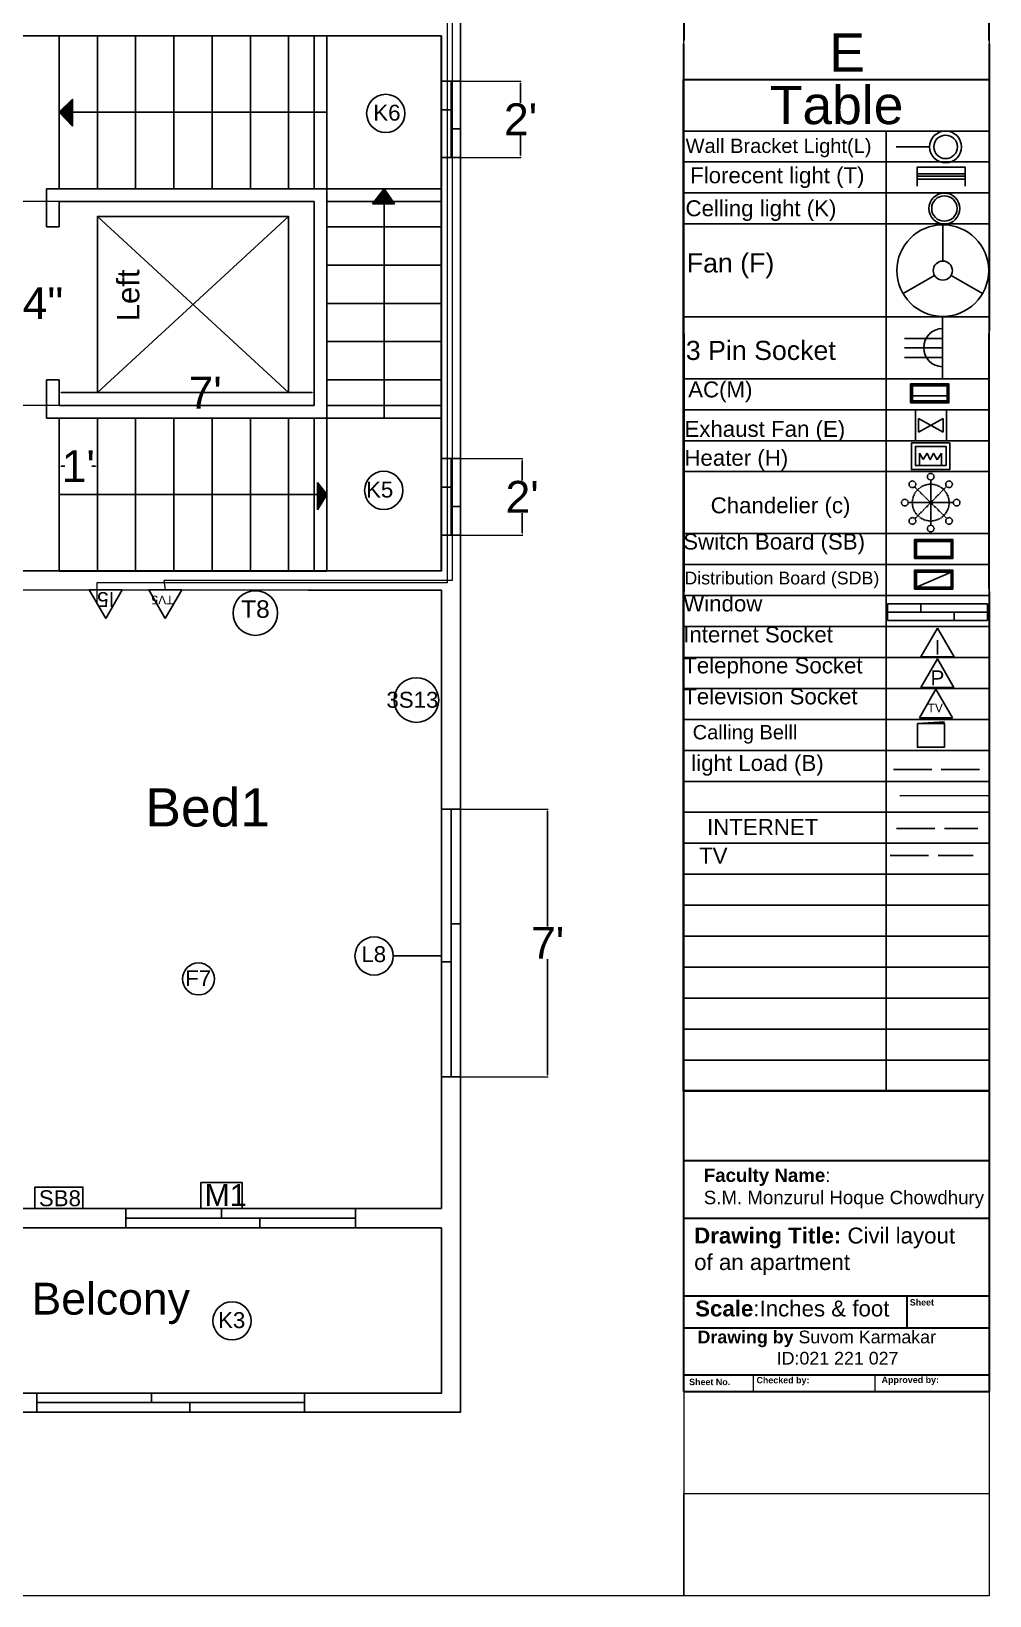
# Model space of a CAD drawing. Header units: inches. Extents: x 1396 to 31789, y 4626 to 27828.
# Drawn here: x 21924.9 to 22225.7, y 25098.4 to 25589.4 of the extents above; entities that cross this region are included whole.
import ezdxf
from ezdxf.enums import TextEntityAlignment as Align

# ---------------------------------------------------------------- set-up
doc = ezdxf.new("R2010")
doc.units = ezdxf.units.IN
doc.header["$MEASUREMENT"] = 0
doc.linetypes.add('ACAD_ISO02W100', pattern=[15, 12, -3])
for name, color, linetype in [('bath', 4, 'Continuous'), ('freecads.com', 7, 'Continuous'), ('iNTERNET', 30, 'ACAD_ISO02W100'), ('light_dwgmodels.com', 250, 'ACAD_ISO02W100'), ('TV WIRE', 62, 'ACAD_ISO02W100')]:
    doc.layers.add(name, color=color, linetype=linetype)
doc.layers.add('block cover', color=7, linetype='Continuous', lineweight=30)
doc.layers.add('text', color=6, linetype='Continuous', lineweight=9)
doc.styles.add('Arial', font='arial.ttf')
doc.styles.add('Arial_B_1', font='arialbd.ttf', dxfattribs={"height": 2})
doc.styles.get("Standard").update_dxf_attribs({"font": 'arial.ttf'})
doc.dimstyles.new('civil layout', dxfattribs={"dimtxt": 10, "dimasz": 0.625, "dimexe": 0.18, "dimexo": 0.0625, "dimgap": 0.09, "dimtad": 0, "dimtih": 1, "dimtoh": 1, "dimdec": 1, "dimzin": 0, "dimdsep": 46, "dimlunit": 4, "dimtxsty": 'Standard', "dimcen": 0.09, "dimclrd": 256, "dimclre": 256, "dimclrt": 256, "dimadec": 0, "dimazin": 0, "dimtfac": 1.5, "dimtdec": 1, "dimtofl": 0, "dimtmove": 0, "dimatfit": 0, "dimfxl": 1, "dimtolj": 1, "dimtzin": 0, "dimlwe": -1, "dimarcsym": 0})
pattern_1 = [(135, (22068.05592, 25189.00303), (-0.088388348, -0.088388348), [])]

# ---------------------------------------------------------------- blocks, each defined once
blk = doc.blocks.new('chandelier')
at = {"color": 0}
for p, q in [((193, -189), (-193, 189)), ((189, 193), (-189, -193)), ((0, -270), (0, 270)), ((270, 0), (-270, 0))]:
    blk.add_line(p, q, dxfattribs=at)
for centre, radius in [((-219, 219), 40), ((0, 0), 220), ((0, 310), 40), ((219, 219), 40), ((-310, 0), 40), ((310, 0), 40), ((-219, -219), 40), ((219, -219), 40), ((0, -310), 40)]:
    blk.add_circle(centre, radius, dxfattribs=at)
blk = doc.blocks.new('*D209')
at = {"layer": 'Defpoints', "color": 0, "transparency": 16777216}
for p in [(21933.65, 25468), (21945.65, 25468), (21945.65, 25452.93)]:
    blk.add_point(p, dxfattribs=at)
at = {"layer": 'text', "transparency": 16777216}
for p, q in [((21933.65, 25467.94), (21933.65, 25452.75)), ((21945.65, 25467.94), (21945.65, 25452.75))]:
    blk.add_line(p, q, dxfattribs=at)
at = {"layer": 'text', "lineweight": -2, "transparency": 16777216}
for p, q in [((21934.27, 25452.93), (21935.43, 25452.93)), ((21945.02, 25452.93), (21943.87, 25452.93))]:
    blk.add_line(p, q, dxfattribs=at)
at = {"layer": 'text', "transparency": 16777216}
for points in [[(21934.27, 25453.04), (21934.27, 25452.83), (21933.65, 25452.93)], [(21945.02, 25453.04), (21945.02, 25452.83), (21945.65, 25452.93)]]:
    blk.add_solid(points, dxfattribs=at)
at = {"layer": 'text', "transparency": 16777216, "insert": (21939.65, 25452.93), "char_height": 10, "attachment_point": 5}
blk.add_mtext("\\A1;1'", dxfattribs=at)
blk = doc.blocks.new('*D210')
at = {"layer": 'Defpoints', "color": 0, "transparency": 16777216}
for p in [(21921.02, 25536), (21933.65, 25536), (21933.65, 25472)]:
    blk.add_point(p, dxfattribs=at)
at = {"layer": 'text', "transparency": 16777216}
for p, q in [((21933.58, 25536), (21920.84, 25536)), ((21933.58, 25472), (21920.84, 25472))]:
    blk.add_line(p, q, dxfattribs=at)
at = {"layer": 'text', "lineweight": -2, "transparency": 16777216}
for p, q in [((21921.02, 25535.38), (21921.02, 25509.18)), ((21921.02, 25472.63), (21921.02, 25498.82))]:
    blk.add_line(p, q, dxfattribs=at)
at = {"layer": 'text', "transparency": 16777216}
for points in [[(21920.91, 25535.38), (21921.12, 25535.38), (21921.02, 25536)], [(21920.91, 25472.63), (21921.12, 25472.63), (21921.02, 25472)]]:
    blk.add_solid(points, dxfattribs=at)
at = {"layer": 'text', "transparency": 16777216, "insert": (21921.02, 25504), "char_height": 10, "attachment_point": 5}
blk.add_mtext('\\A1;5\'-4"', dxfattribs=at)
blk = doc.blocks.new('*D211')
at = {"layer": 'Defpoints', "color": 0, "transparency": 16777216}
for p in [(21933.65, 25476), (21933.65, 25472), (22013.65, 25472)]:
    blk.add_point(p, dxfattribs=at)
at = {"layer": 'text', "transparency": 16777216}
for p, q in [((21933.65, 25472.06), (21933.65, 25476.18)), ((22013.65, 25472.06), (22013.65, 25476.18))]:
    blk.add_line(p, q, dxfattribs=at)
at = {"layer": 'text', "lineweight": -2, "transparency": 16777216}
for p, q in [((21934.27, 25476), (21962.84, 25476)), ((22013.02, 25476), (21984.45, 25476))]:
    blk.add_line(p, q, dxfattribs=at)
at = {"layer": 'text', "transparency": 16777216}
for points in [[(21934.27, 25476.1), (21934.27, 25475.9), (21933.65, 25476)], [(22013.02, 25476.1), (22013.02, 25475.9), (22013.65, 25476)]]:
    blk.add_solid(points, dxfattribs=at)
at = {"layer": 'text', "transparency": 16777216, "insert": (21973.65, 25476), "char_height": 10, "attachment_point": 5}
blk.add_mtext("\\A1;   7'", dxfattribs=at)
blk = doc.blocks.new('*D212')
at = {"layer": 'Defpoints', "color": 0, "transparency": 16777216}
for p in [(22059.65, 25345.29), (22059.65, 25261.29), (22086.95, 25261.29)]:
    blk.add_point(p, dxfattribs=at)
at = {"layer": 'text', "transparency": 16777216}
for p, q in [((22059.71, 25345.29), (22087.13, 25345.29)), ((22059.71, 25261.29), (22087.13, 25261.29))]:
    blk.add_line(p, q, dxfattribs=at)
at = {"layer": 'text', "lineweight": -2, "transparency": 16777216}
for p, q in [((22086.95, 25344.67), (22086.95, 25308.38)), ((22086.95, 25261.92), (22086.95, 25298.2))]:
    blk.add_line(p, q, dxfattribs=at)
at = {"layer": 'text', "transparency": 16777216}
for points in [[(22086.84, 25344.67), (22087.05, 25344.67), (22086.95, 25345.29)], [(22086.84, 25261.92), (22087.05, 25261.92), (22086.95, 25261.29)]]:
    blk.add_solid(points, dxfattribs=at)
at = {"layer": 'text', "transparency": 16777216, "insert": (22086.95, 25303.29), "char_height": 10, "width": 23.3269, "attachment_point": 5}
blk.add_mtext("\\A1;7'", dxfattribs=at)
blk = doc.blocks.new('*D201')
at = {"layer": 'Defpoints', "color": 0, "transparency": 16777216}
for p in [(22059.65, 25573.79), (22059.65, 25549.79), (22078.45, 25549.79)]:
    blk.add_point(p, dxfattribs=at)
at = {"layer": 'text', "transparency": 16777216}
for p, q in [((22059.71, 25573.79), (22078.63, 25573.79)), ((22059.71, 25549.79), (22078.63, 25549.79))]:
    blk.add_line(p, q, dxfattribs=at)
at = {"layer": 'text', "lineweight": -2, "transparency": 16777216}
for p, q in [((22078.45, 25573.17), (22078.45, 25566.9)), ((22078.45, 25550.42), (22078.45, 25556.68))]:
    blk.add_line(p, q, dxfattribs=at)
at = {"layer": 'text', "transparency": 16777216}
for points in [[(22078.34, 25573.17), (22078.55, 25573.17), (22078.45, 25573.79)], [(22078.34, 25550.42), (22078.55, 25550.42), (22078.45, 25549.79)]]:
    blk.add_solid(points, dxfattribs=at)
at = {"layer": 'text', "transparency": 16777216, "insert": (22078.45, 25561.79), "char_height": 10, "attachment_point": 5}
blk.add_mtext("\\A1;2'", dxfattribs=at)
blk = doc.blocks.new('*D202')
at = {"layer": 'Defpoints', "color": 0, "transparency": 16777216}
for p in [(22059.65, 25455.29), (22059.65, 25431.29), (22078.95, 25431.29)]:
    blk.add_point(p, dxfattribs=at)
at = {"layer": 'text', "transparency": 16777216}
for p, q in [((22059.71, 25455.29), (22079.13, 25455.29)), ((22059.71, 25431.29), (22079.13, 25431.29))]:
    blk.add_line(p, q, dxfattribs=at)
at = {"layer": 'text', "lineweight": -2, "transparency": 16777216}
for p, q in [((22078.95, 25454.67), (22078.95, 25448.4)), ((22078.95, 25431.92), (22078.95, 25438.18))]:
    blk.add_line(p, q, dxfattribs=at)
at = {"layer": 'text', "transparency": 16777216}
for points in [[(22078.84, 25454.67), (22079.05, 25454.67), (22078.95, 25455.29)], [(22078.84, 25431.92), (22079.05, 25431.92), (22078.95, 25431.29)]]:
    blk.add_solid(points, dxfattribs=at)
at = {"layer": 'text', "transparency": 16777216, "insert": (22078.95, 25443.29), "char_height": 10, "attachment_point": 5}
blk.add_mtext("\\A1;2'", dxfattribs=at)

msp = doc.modelspace()

# ---------------------------------------------------------------- hatches: boundary and pattern name
h = msp.add_hatch()
h.set_pattern_fill('ANSI31', color=256, angle=90)
h.set_pattern_definition(pattern_1)
h.paths.add_polyline_path([(21933.65, 25564), (21937.81, 25559.68), (21937.81, 25564)])
h.paths.add_polyline_path([(21933.65, 25564), (21937.81, 25564), (21937.81, 25568.06)])
h = msp.add_hatch()
h.set_pattern_fill('ANSI31', color=256, angle=90)
h.set_pattern_definition(pattern_1)
h.paths.add_polyline_path([(22032.03, 25535.21), (22035.65, 25535.21), (22035.65, 25540)])
h.paths.add_polyline_path([(22035.65, 25540), (22035.65, 25535.21), (22038.92, 25535.21)])
h = msp.add_hatch()
h.set_pattern_fill('ANSI31', color=256, angle=90)
h.set_pattern_definition(pattern_1)
h.paths.add_polyline_path([(22014.74, 25447.74), (22014.74, 25444.01), (22017.65, 25444.01)])
h.paths.add_polyline_path([(22014.74, 25444.01), (22014.74, 25439.17), (22017.65, 25444.01)])

# ---------------------------------------------------------------- linework, layer by layer
for p, q in [((21881.76, 25588), (21933.65, 25588)), ((21933.65, 25540), (21933.65, 25588)), ((22053.65, 25588), (21933.65, 25588)), ((21945.65, 25540), (21945.65, 25588)), ((21957.65, 25540), (21957.65, 25588)), ((21969.65, 25540), (21969.65, 25588)), ((21981.65, 25540), (21981.65, 25588)), ((21993.65, 25540), (21993.65, 25588)), ((22005.65, 25540), (22005.65, 25588)), ((22013.65, 25540), (22013.65, 25588)), ((22017.65, 25420), (22017.65, 25588)), ((22053.65, 25420), (22053.65, 25588)), ((21933.65, 25564), (21937.81, 25568.06)), ((21937.81, 25568.06), (21937.81, 25559.68)), ((22017.65, 25564), (21933.65, 25564)), ((21933.65, 25564), (21937.81, 25559.68)), ((21933.65, 25540), (21929.65, 25540)), ((21929.65, 25540), (21929.65, 25528)), ((22053.65, 25540), (21933.65, 25540)), ((22035.65, 25540), (22032.03, 25535.21)), ((22035.65, 25468), (22035.65, 25540)), ((22035.65, 25540), (22038.92, 25535.21)), ((22053.65, 25468), (22053.65, 25540)), ((22013.65, 25536), (21933.65, 25536)), ((21933.65, 25528), (21933.65, 25536)), ((22013.65, 25472), (22013.65, 25536)), ((22053.65, 25536), (22017.65, 25536)), ((22038.92, 25535.21), (22032.03, 25535.21)), ((21929.65, 25528), (21933.65, 25528)), ((21945.65, 25476), (22005.65, 25531.27)), ((22005.65, 25531.27), (21945.65, 25531.27)), ((21945.65, 25531.27), (22005.65, 25476)), ((22017.65, 25528), (22053.65, 25528)), ((22210.96, 25517.29), (22210.96, 25528.69)), ((22017.65, 25516), (22053.65, 25516)), ((22208.36, 25512.79), (22198.49, 25507.09)), ((22213.56, 25512.79), (22223.43, 25507.09)), ((22017.65, 25504), (22053.65, 25504)), ((22210.9, 25480.37), (22210.9, 25499.76)), ((22017.65, 25492), (22053.65, 25492)), ((22210.9, 25490.07), (22198.9, 25490.07)), ((22210.9, 25487), (22198.9, 25487)), ((21929.65, 25468), (21929.65, 25480)), ((21929.65, 25480), (21933.65, 25480)), ((21933.65, 25480), (21933.65, 25472)), ((22017.65, 25480), (22053.65, 25480)), ((21933.65, 25472), (22013.65, 25472)), ((22017.65, 25472), (22053.65, 25472)), ((21933.65, 25468), (21929.65, 25468)), ((21933.65, 25420), (21933.65, 25468)), ((21933.65, 25468), (22053.65, 25468)), ((21933.65, 25420.02), (21933.65, 25468)), ((21945.65, 25420), (21945.65, 25468)), ((21945.65, 25420.02), (21945.65, 25468)), ((21957.65, 25420), (21957.65, 25468)), ((21957.65, 25420.02), (21957.65, 25468)), ((21969.65, 25420), (21969.65, 25468)), ((21969.65, 25420.02), (21969.65, 25468)), ((21981.65, 25420), (21981.65, 25468)), ((21981.65, 25420.02), (21981.65, 25468)), ((21993.65, 25420), (21993.65, 25468)), ((21993.65, 25420.02), (21993.65, 25468)), ((22005.65, 25420), (22005.65, 25468)), ((22005.65, 25420.02), (22005.65, 25468)), ((22013.65, 25420), (22013.65, 25468)), ((22017.65, 25420.02), (22017.65, 25468)), ((22017.65, 25444.01), (22014.74, 25447.74)), ((22014.74, 25439.17), (22014.74, 25447.74)), ((21933.65, 25444.01), (22017.65, 25444.01)), ((22014.74, 25439.17), (22017.65, 25444.01)), ((22059.65, 25420), (22059.65, 25436.43)), ((21933.65, 25420), (22017.65, 25420)), ((22051.84, 25420.09), (22053.65, 25420.09)), ((22059.65, 25414), (22059.65, 25420)), ((22053.65, 25414), (22011.76, 25414.02)), ((22053.65, 25384.43), (22053.65, 25414)), ((22059.65, 25390.43), (22059.65, 25414)), ((22038.49, 25299.18), (22053.48, 25299.18))]:
    msp.add_line(p, q)
at = {"color": 7, "true_color": 0xffffff}
msp.add_line((22206.84, 25553.12), (22196.28, 25553.12), dxfattribs=at)
at = {"color": 252, "true_color": 0x939598}
for p, q in [((22217.96, 25544.69), (22202.96, 25544.69)), ((22217.96, 25544.69), (22202.96, 25544.69)), ((22217.96, 25542.95), (22202.96, 25542.95))]:
    msp.add_line(p, q, dxfattribs=at)
at = {"color": 4}
for p, q in [((22217.96, 25543.91), (22202.96, 25543.91)), ((22203.31, 25463.57), (22211.03, 25467.92)), ((22203.31, 25467.92), (22211.03, 25463.57))]:
    msp.add_line(p, q, dxfattribs=at)
at = {"color": 1}
for p, q in [((22204.79, 25455), (22203.69, 25456.95)), ((22203.69, 25456.95), (22203.69, 25453.13)), ((22206.01, 25456.97), (22204.79, 25455)), ((22207.04, 25454.94), (22206.01, 25456.97)), ((22208.02, 25457.01), (22207.04, 25454.94)), ((22209.22, 25454.92), (22208.02, 25457.01)), ((22210.53, 25457.01), (22209.22, 25454.92)), ((22210.53, 25453.13), (22210.53, 25457.01))]:
    msp.add_line(p, q, dxfattribs=at)
at = {"color": 0}
for p, q in [((21948.26, 25405.07), (21943.07, 25414.05)), ((21953.44, 25414.05), (21943.07, 25414.05)), ((21953.44, 25414.05), (21948.26, 25405.07)), ((21966.95, 25405.07), (21961.76, 25414.05)), ((21972.13, 25414.05), (21961.76, 25414.05)), ((21972.13, 25414.05), (21966.95, 25405.07)), ((22204.12, 25393.07), (22209.31, 25402.05)), ((22209.31, 25402.05), (22214.49, 25393.07)), ((22204.08, 25383.48), (22209.27, 25392.46)), ((22204.12, 25393.07), (22214.49, 25393.07)), ((22209.27, 25392.46), (22214.45, 25383.48)), ((22203.6, 25373.91), (22208.78, 25382.89)), ((22204.08, 25383.48), (22214.45, 25383.48)), ((22208.78, 25382.89), (22213.97, 25373.91)), ((22203.6, 25373.91), (22213.97, 25373.91))]:
    msp.add_line(p, q, dxfattribs=at)
at = {"color": 7}
msp.add_line((22202.98, 25372.17), (22211.48, 25372.67), dxfattribs=at)
at = {"color": 143, "true_color": 0x7aafdf}
for p, q in [((21984.61, 25219.9), (21984.61, 25216.9)), ((21954.61, 25216.9), (22026.61, 25216.9)), ((21996.61, 25213.87), (21996.61, 25216.9))]:
    msp.add_line(p, q, dxfattribs=at)
for points in [[(22059.65, 25156), (21207.65, 25156), (21207.65, 25768), (22059.65, 25768), (22059.65, 25436.43)], [(22059.65, 25588), (22059.65, 25642)], [(22059.65, 25594), (22059.65, 25588)], [(22059.65, 25594), (22059.65, 25588)], [(21981.65, 25588), (21881.76, 25588)], [(21975.65, 25588), (22053.65, 25588)], [(22053.65, 25588), (22053.65, 25436.43)], [(22053.65, 25436.43), (22053.65, 25588)], [(22053.65, 25588), (22053.65, 25436.43)], [(22198.9, 25487), (22210.9, 25487), (22210.9, 25493), (22198.9, 25493)], [(21881.76, 25420.09), (22051.84, 25420.09)], [(22017.65, 25420.02), (21881.76, 25420.09)], [(22011.76, 25420.02), (22017.65, 25420.02)], [(22011.76, 25414.02), (21884.76, 25414.09)], [(22059.65, 25390.43), (22059.65, 25162)], [(22053.65, 25384.43), (22053.65, 25219.9)], [(22053.65, 25219.9), (22053.65, 25384.43)], [(21921.57, 25219.9), (21927.57, 25219.9)], [(21927.57, 25219.9), (22053.65, 25219.9)], [(21927.57, 25219.9), (21933.57, 25219.9)], [(22047.65, 25219.9), (22053.65, 25219.9)], [(22053.65, 25213.9), (22053.65, 25162), (21883.57, 25162)], [(21883.57, 25162), (22053.65, 25162), (22053.65, 25213.9)], [(22053.43, 25162), (21883.57, 25162), (21883.57, 25213.9), (21887.57, 25213.9)], [(21927.57, 25213.9), (21921.57, 25213.9)], [(21927.57, 25213.9), (22053.43, 25213.9)], [(22053.65, 25213.9), (21927.57, 25213.9)], [(21933.57, 25213.9), (21927.57, 25213.9)], [(22053.65, 25213.9), (22047.65, 25213.9)], [(22053.65, 25156), (22059.65, 25156), (22059.65, 25162)]]:
    msp.add_lwpolyline(points)
at = {"color": 146, "true_color": 0x105689}
for points in [[(22053.65, 25573.79), (22059.65, 25573.79), (22059.65, 25549.79), (22053.65, 25549.79)], [(22053.65, 25455.29), (22059.65, 25455.29), (22059.65, 25431.29), (22053.65, 25431.29)]]:
    msp.add_lwpolyline(points, close=True, dxfattribs=at)
at = {"color": 165, "true_color": 0x5e67af}
for points in [[(22059.65, 25573.79), (22056.65, 25573.79), (22056.65, 25558.79), (22059.65, 25558.79)], [(22056.65, 25564.79), (22053.65, 25564.79), (22053.65, 25549.79), (22056.65, 25549.79)], [(22059.65, 25455.29), (22056.65, 25455.29), (22056.65, 25440.29), (22059.65, 25440.29)], [(22056.65, 25446.29), (22053.65, 25446.29), (22053.65, 25431.29), (22056.65, 25431.29)]]:
    msp.add_lwpolyline(points, close=True, dxfattribs=at)
at = {"color": 252, "true_color": 0x939598}
msp.add_lwpolyline([(22217.96, 25540.8), (22217.96, 25546.8), (22202.96, 25546.8)], dxfattribs=at)
at = {"color": 251, "true_color": 0x636466}
msp.add_lwpolyline([(22202.96, 25540.8), (22202.96, 25546.8), (22217.96, 25546.8), (22217.96, 25540.8)], dxfattribs=at)
for points in [[(21945.65, 25476), (21945.65, 25531.27), (22005.65, 25531.27), (22005.65, 25476)], [(22200.84, 25472.79), (22212.84, 25472.79), (22212.84, 25478.79), (22200.84, 25478.79)], [(22202.09, 25423.9), (22214.09, 25423.9), (22214.09, 25429.9), (22202.09, 25429.9)], [(22202.67, 25424.53), (22213.55, 25424.53), (22213.55, 25429.27), (22202.67, 25429.27)], [(22202.09, 25414.31), (22214.09, 25414.31), (22214.09, 25420.31), (22202.09, 25420.31)], [(22202.67, 25414.94), (22213.55, 25414.94), (22213.55, 25419.68), (22202.67, 25419.68)], [(21926.04, 25219.9), (21941.1, 25219.9), (21941.1, 25226.63), (21926.04, 25226.63)], [(21991.08, 25219.9), (21978.14, 25219.9), (21978.14, 25228.07), (21991.08, 25228.07)]]:
    msp.add_lwpolyline(points, close=True)
at = {"color": 143, "true_color": 0x7aafdf}
for points in [[(22201.12, 25473.1), (22212.55, 25473.1), (22212.55, 25478.48), (22201.12, 25478.48)], [(22059.65, 25261.29), (22059.65, 25345.29), (22053.65, 25345.29), (22053.65, 25261.29)], [(22056.65, 25297.29), (22056.65, 25345.29), (22053.65, 25345.29), (22053.65, 25297.29)], [(22059.65, 25261.29), (22059.65, 25309.29), (22056.65, 25309.29), (22056.65, 25261.29)], [(21954.61, 25213.9), (22026.61, 25213.9), (22026.61, 25219.9), (21954.61, 25219.9)], [(21926.61, 25156), (22010.61, 25156), (22010.61, 25162), (21926.61, 25162)], [(21962.61, 25159), (22010.61, 25159), (22010.61, 25162), (21962.61, 25162)], [(21926.61, 25156), (21974.61, 25156), (21974.61, 25159), (21926.61, 25159)]]:
    msp.add_lwpolyline(points, close=True, dxfattribs=at)
at = {"color": 1}
for points in [[(22201.42, 25473.42), (22212.3, 25473.42), (22212.3, 25478.16), (22201.42, 25478.16)], [(22201.42, 25478.16), (22212.3, 25478.16), (22212.3, 25474.96), (22201.42, 25474.96)]]:
    msp.add_lwpolyline(points, close=True, dxfattribs=at)
at = {"color": 251, "true_color": 0x636466}
for points in [[(22202.37, 25460.9), (22212.09, 25460.9), (22212.09, 25470.62), (22202.37, 25470.62)], [(22213.13, 25460.21), (22201.13, 25460.21), (22201.13, 25451.83), (22213.13, 25451.83)], [(22211.97, 25453.09), (22202.37, 25453.09), (22202.37, 25459.1), (22211.97, 25459.1)]]:
    msp.add_lwpolyline(points, close=True, dxfattribs=at)
at = {"color": 4}
for points in [[(22203.31, 25467.92), (22203.31, 25463.57)], [(22211.03, 25463.57), (22211.03, 25467.92)]]:
    msp.add_lwpolyline(points, dxfattribs=at)
for points in [[(22202.37, 25424.21), (22213.8, 25424.21), (22213.8, 25429.58), (22202.37, 25429.58)], [(22202.37, 25414.62), (22213.8, 25414.62), (22213.8, 25420), (22202.37, 25420)]]:
    msp.add_lwpolyline(points, close=True, dxfattribs=at)
at = {"color": 143, "true_color": 0x7aafdf}
for points in [[(22225.01, 25409.68), (22193.6, 25409.68)], [(22193.6, 25404.44), (22214.54, 25404.44), (22214.54, 25407.06), (22193.6, 25407.06)], [(22225.01, 25409.68), (22204.07, 25409.68), (22204.07, 25407.06), (22225.01, 25407.06)], [(22193.6, 25404.44), (22225.01, 25404.44)], [(22053.65, 25345.29), (22059.65, 25345.29)], [(22056.65, 25345.29), (22059.65, 25345.29)], [(22010.61, 25162), (22010.61, 25156)], [(22010.61, 25159), (22010.61, 25156)]]:
    msp.add_lwpolyline(points, dxfattribs=at)
at = {"color": 7}
msp.add_lwpolyline([(22202.98, 25372.17), (22211.48, 25372.17), (22211.48, 25364.67), (22202.98, 25364.67)], close=True, dxfattribs=at)
for centre, radius in [((22036.14, 25563.62), 6), ((22211.46, 25533.78), 4.86), ((22035.52, 25445.31), 6), ((21995.22, 25406.8), 7), ((22045.76, 25379.51), 7), ((22032.49, 25299.18), 6), ((21977.37, 25291.97), 5.02), ((21987.9, 25184.65), 6)]:
    msp.add_circle(centre, radius)
at = {"color": 7, "true_color": 0xffffff}
msp.add_circle((22211.84, 25553.12), 5, dxfattribs=at)
at = {"color": 4}
for centre, radius in [((22211.84, 25553.12), 3.69), ((22211.46, 25533.78), 3.99), ((22210.96, 25514.29), 3)]:
    msp.add_circle(centre, radius, dxfattribs=at)
at = {"color": 251, "true_color": 0x636466}
msp.add_circle((22210.96, 25514.29), 14.4, dxfattribs=at)
at = {"color": 4}
msp.add_arc((22210.97, 25490.11), 6, 90.929, 269.071, dxfattribs=at)
at = {"layer": 'bath', "color": 254, "true_color": 0xddb3d4}
for p, q in [((22129.5, 25574.23), (22225.5, 25574.23)), ((22129.5, 25574.23), (22129.5, 25256.79)), ((22129.69, 25574.23), (22129.69, 25256.79)), ((22225.5, 25574.23), (22225.5, 25256.79)), ((22129.5, 25558.11), (22225.5, 25558.11)), ((22193.16, 25558.11), (22193.16, 25256.79)), ((22129.5, 25548.39), (22225.5, 25548.39)), ((22129.5, 25538.67), (22225.5, 25538.67)), ((22129.5, 25528.95), (22225.5, 25528.95)), ((22129.5, 25499.79), (22225.5, 25499.79)), ((22129.5, 25480.35), (22225.5, 25480.35)), ((22129.5, 25470.63), (22225.5, 25470.63)), ((22129.5, 25460.91), (22225.5, 25460.91)), ((22129.5, 25451.19), (22225.5, 25451.19)), ((22129.5, 25431.75), (22225.5, 25431.75)), ((22129.5, 25422.03), (22225.5, 25422.03)), ((22129.5, 25412.31), (22225.5, 25412.31)), ((22129.5, 25402.59), (22225.5, 25402.59)), ((22129.5, 25392.87), (22225.5, 25392.87)), ((22129.5, 25383.15), (22225.5, 25383.15)), ((22129.5, 25373.43), (22225.5, 25373.43)), ((22129.5, 25363.71), (22225.5, 25363.71)), ((22129.5, 25353.99), (22225.5, 25353.99)), ((22129.5, 25344.27), (22225.5, 25344.27)), ((22129.5, 25334.55), (22225.5, 25334.55)), ((22129.5, 25324.83), (22225.5, 25324.83)), ((22129.5, 25315.11), (22225.5, 25315.11)), ((22129.5, 25305.39), (22225.5, 25305.39)), ((22129.5, 25295.67), (22225.5, 25295.67)), ((22129.5, 25285.95), (22225.5, 25285.95)), ((22129.5, 25276.23), (22225.5, 25276.23)), ((22129.5, 25266.51), (22225.5, 25266.51)), ((22129.5, 25256.79), (22225.5, 25256.79)), ((22129.69, 25256.79), (22225.69, 25256.79))]:
    msp.add_line(p, q, dxfattribs=at)
at = {"layer": 'bath', "color": 0, "linetype": 'ACAD_ISO02W100'}
msp.add_line((22202.67, 25414.94), (22213.55, 25419.68), dxfattribs=at)
at = {"layer": 'bath', "color": 4, "linetype": 'ACAD_ISO02W100'}
for p, q in [((22193.6, 25404.44), (22193.6, 25409.68)), ((22225.01, 25409.68), (22225.01, 25404.44))]:
    msp.add_line(p, q, dxfattribs=at)
at = {"layer": 'block cover'}
msp.add_lwpolyline([(22053.65, 25420), (22053.65, 25588)], dxfattribs=at)
at = {"layer": 'freecads.com', "lineweight": 30}
for p, q in [((22129.69, 25681.2), (22129.69, 25586.5)), ((22225.5, 25586.5), (22225.5, 25681.2)), ((22129.69, 25495.5), (22129.69, 25585.5)), ((22225.5, 25585.5), (22225.5, 25495.5)), ((22129.69, 25574.23), (22225.5, 25574.23)), ((22129.69, 25494.5), (22129.69, 25413.5)), ((22225.5, 25414.5), (22225.5, 25494.5)), ((22129.69, 25162.5), (22129.69, 25413.5)), ((22225.5, 25413.5), (22225.5, 25162.5)), ((22129.69, 25256.94), (22225.5, 25256.94)), ((22129.69, 25234.94), (22225.5, 25234.94)), ((22129.69, 25216.94), (22225.5, 25216.94)), ((22129.69, 25192.5), (22225.5, 25192.5)), ((22199.72, 25192.5), (22199.72, 25182.5)), ((22129.69, 25182.5), (22225.5, 25182.5)), ((22129.69, 25167.74), (22225.5, 25167.74)), ((22129.69, 25162.5), (22225.5, 25162.5))]:
    msp.add_line(p, q, dxfattribs=at)
at = {"layer": 'iNTERNET', "lineweight": 25}
msp.add_line((22196.48, 25339.17), (22221.98, 25339.17), dxfattribs=at)
at = {"layer": 'light_dwgmodels.com'}
msp.add_line((22195.48, 25357.67), (22222.48, 25357.67), dxfattribs=at)
at = {"layer": 'text', "color": 30, "linetype": 'Continuous'}
for p, q in [((22055.45, 25763.75), (22055.45, 25417)), ((22055.45, 25416.25), (21945.45, 25416.25)), ((21945.45, 25416.25), (21945.45, 25409.94)), ((22055.45, 25417), (22055.45, 25416.25))]:
    msp.add_line(p, q, dxfattribs=at)
at = {"layer": 'text', "color": 62, "linetype": 'Continuous'}
for p, q in [((22056.95, 25765), (22056.95, 25417)), ((22056.95, 25417), (21966.45, 25417)), ((21966.45, 25417), (21966.95, 25414.05))]:
    msp.add_line(p, q, dxfattribs=at)
at = {"layer": 'text', "color": 0}
for p, q in [((22129.69, 25585.5), (22129.69, 25586.5)), ((22129.69, 25494.5), (22129.69, 25495.5)), ((22151.5, 25167.37), (22151.5, 25162.46)), ((22189.59, 25167.51), (22189.59, 25162.5)), ((22151.5, 25162.46), (22189.22, 25162.46))]:
    msp.add_line(p, q, dxfattribs=at)
at = {"layer": 'text', "color": 3}
msp.add_line((22197.43, 25349.5), (22225.5, 25349.5), dxfattribs=at)
at = {"layer": 'text', "color": 7}
for p, q in [((22129.69, 25162.5), (22129.69, 25098.39)), ((22129.69, 25098.39), (22129.69, 25130.45)), ((22129.69, 25130.45), (22225.5, 25130.45))]:
    msp.add_line(p, q, dxfattribs=at)
at = {"layer": 'text', "color": 0}
msp.add_lwpolyline([(21098.93, 25882.5), (22225.5, 25882.5), (22225.5, 25098.39), (21098.93, 25098.39)], close=True, dxfattribs=at)
at = {"layer": 'TV WIRE', "lineweight": 25}
msp.add_line((22194.48, 25330.67), (22220.48, 25330.67), dxfattribs=at)

# ---------------------------------------------------------------- block references
at = {"layer": 'light_dwgmodels.com', "color": 3, "xscale": 0.02625, "yscale": 0.02625, "zscale": 0.02625}
msp.add_blockref('chandelier', (22207.17, 25441.47), dxfattribs=at)

# ---------------------------------------------------------------- texts
for s, p in [('K6', (22032.24, 25561.36)), ('K5', (22029.96, 25443.06)), ('L8', (22028.49, 25297.25)), ('F7', (21973.21, 25289.71)), ('SB8', (21927.28, 25220.64)), ('K3', (21983.52, 25182.39))]:
    msp.add_text(s, height=5).set_placement(p)
at = {"color": 0, "style": 'Arial'}
msp.add_text('I5', height=4.666, rotation=180, dxfattribs=at).set_placement((21948.26, 25411.06), align=Align.MIDDLE_CENTER)
for s, p in [('I', (22209.31, 25396.07)), ('P', (22209.27, 25386.47))]:
    msp.add_text(s, height=4.67, dxfattribs=at).set_placement(p, align=Align.MIDDLE_CENTER)
at = {"width": 10, "attachment_point": 6}
for s, insert, char_height in [('T8', (21999.72, 25408.03), 5.5), ('3S13', (22052.66, 25379.56), 5)]:
    msp.add_mtext(s, dxfattribs=dict(at, insert=insert, char_height=char_height))
at = {"color": 7, "insert": (22132.48, 25371.67), "char_height": 4.5, "attachment_point": 1}
msp.add_mtext_dynamic_manual_height_columns('{\\C4;Calling Belll}', width=43.5, gutter_width=1, heights=[0], dxfattribs=at)
at = {"insert": (21979.28, 25227.56), "char_height": 6.811, "attachment_point": 1}
msp.add_mtext_dynamic_manual_height_columns('{\\C1;M1}', width=32.0118, gutter_width=1.36, heights=[0], dxfattribs=at)
at = {"layer": 'bath', "color": 254, "linetype": 'ACAD_ISO02W100', "true_color": 0xddb3d4}
msp.add_text('Table', height=12, dxfattribs=at).set_placement((22156.68, 25560.27))
at = {"layer": 'bath', "color": 1, "linetype": 'ACAD_ISO02W100', "attachment_point": 1}
for s, width, heights, insert, char_height in [('\\pxql;{\\C256;Wall Bracket Light(L)}', 68.5772, [2.06], (22130.25, 25555.71), 4.5), ('{\\C4;Fan (F)}', 63.6606, [0.00524], (22130.61, 25519.71), 6), ('{\\C4;3 Pin Socket}', 63.6606, [0], (22130.32, 25492.25), 6), ('{\\C4;AC(M)}', 63.6606, [0], (22131.05, 25479.49), 5), ('\\pxqc;{\\C256;Exhaust Fan (E)}', 63.0102, [0], (22123.6, 25467.12), 5)]:
    msp.add_mtext_dynamic_manual_height_columns(s, width=width, gutter_width=1, heights=heights, dxfattribs=dict(at, insert=insert, char_height=char_height))
at = {"layer": 'bath', "color": 0, "insert": (22131.67, 25546.71), "char_height": 5, "attachment_point": 1}
msp.add_mtext_dynamic_manual_height_columns('{\\C4;Florecent light (T)}', width=60.3012, gutter_width=1, heights=[0], dxfattribs=at)
at = {"layer": 'bath', "color": 4, "linetype": 'ACAD_ISO02W100', "attachment_point": 1}
for s, width, gutter_width, insert, char_height in [('\\pxqc;Heater (H)', 63.6606, 1, (22114.33, 25458.04), 5), ('\\pxqc;Chandelier (c)', 63.6606, 1, (22128.21, 25443.12), 5), ('Switch Board (SB)', 63.6606, 1, (22129.5, 25431.75), 5), ('Distribution Board (SDB)', 996.0397, 1, (22129.87, 25419.8), 4), ('Window', 63.6606, 1, (22129.5, 25412.31), 5), ('Internet Socket', 63.6606, 1, (22129.5, 25402.59), 5), ('Telephone Socket', 63.6606, 1, (22129.5, 25392.87), 5), ('Television Socket', 63.6606, 1, (22129.5, 25383.15), 5), ('{\\C31;\\c6737150;TV}', 7.776, 0.9, (22206.19, 25378.4), 2.7)]:
    msp.add_mtext_dynamic_manual_height_columns(s, width=width, gutter_width=gutter_width, heights=[0], dxfattribs=dict(at, insert=insert, char_height=char_height))
at = {"layer": 'bath', "color": 4, "linetype": 'ACAD_ISO02W100', "insert": (21969.54, 25409.56), "char_height": 2.7, "attachment_point": 1, "rotation": 180}
msp.add_mtext_dynamic_manual_height_columns('{\\C31;\\c6737150;TV5}', width=7.776, gutter_width=0.9, heights=[0], dxfattribs=at)
at = {"layer": 'freecads.com', "lineweight": 30, "style": 'Arial_B_1'}
for s, p in [('Sheet', (22200.59, 25189.47)), ('Sheet No.', (22131.35, 25164.48)), ('Checked by:', (22152.49, 25165.05)), ('Approved by:', (22191.76, 25165.14))]:
    msp.add_text(s, height=2, dxfattribs=at).set_placement(p)
at = {"layer": 'iNTERNET', "lineweight": 25, "insert": (22136.98, 25342.17), "char_height": 5, "attachment_point": 1}
msp.add_mtext_dynamic_manual_height_columns('INTERNET', width=20.5, gutter_width=1, heights=[0], dxfattribs=at)
at = {"layer": 'light_dwgmodels.com', "insert": (22132.04, 25362.25), "char_height": 5, "attachment_point": 1}
msp.add_mtext_dynamic_manual_height_columns('{\\C4;light Load (B)}', width=48, gutter_width=1, heights=[0.327], dxfattribs=at)
at = {"layer": 'text', "color": 0, "attachment_point": 1}
for s, width, gutter_width, heights, insert, char_height in [('E', 8.0162, 1, [0], (22175.35, 25588.75), 12), ('{\\C4;Celling light (K)}', 59.5205, 1, [0], (22130.22, 25536.36), 5), ('{\\fArial|b1|i0|c0|p34;Faculty Name\\fArial|b0|i0|c0|p34;\\C256;: \\PS.M. Monzurul Hoque Chowdhury}', 266.8461, 0.839, [26.56], (22135.95, 25232.47), 4.1966), ('{\\fArial|b1|i0|c0|p34;\\C7;Drawing Title:\\fArial|b0|i0|c0|p34;\\C256;\\c0; \\C256;Civil layout of an apartment}', 83.2593, 1, [0], (22132.93, 25213.94), 5), ('{\\fArial|b1|i0|c0|p34;\\C7;Scale\\fArial|b0|i0|c0|p34;\\C256;:Inches & foot}', 74.0805, 1, [0], (22133.25, 25191.04), 5), ('{\\fArial|b1|i0|c0|p34;\\C9;Drawing by\\C256; \\fArial|b0|i0|c0|p34;Suvom Karmakar\\P                ID:021 221 027}', 88.5075, 1, [0], (22134, 25181.6), 4)]:
    msp.add_mtext_dynamic_manual_height_columns(s, width=width, gutter_width=gutter_width, heights=heights, dxfattribs=dict(at, insert=insert, char_height=char_height))
at = {"layer": 'text', "insert": (21951.8, 25498.36), "char_height": 7, "attachment_point": 1, "rotation": 90}
msp.add_mtext_dynamic_manual_height_columns('Left', width=36.3627, gutter_width=1, heights=[0], dxfattribs=at)
at = {"layer": 'text', "attachment_point": 1}
for s, width, insert, char_height in [('Bed1', 25.2737, (21960.69, 25351.82), 12), ('Belcony', 43.4977, (21924.98, 25196.62), 10)]:
    msp.add_mtext_dynamic_manual_height_columns(s, width=width, gutter_width=1, heights=[0], dxfattribs=dict(at, insert=insert, char_height=char_height))
at = {"layer": 'TV WIRE', "lineweight": 25, "insert": (22134.48, 25333.17), "char_height": 5, "attachment_point": 1}
msp.add_mtext_dynamic_manual_height_columns('TV', width=15, gutter_width=1, heights=[0], dxfattribs=at)

# ---------------------------------------------------------------- dimensions: what is measured, and where the dimension line sits
at = {"layer": 'text', "color": 7}
for base, p1, p2, picture, middle in [((22078.45, 25549.79), (22059.65, 25573.79), (22059.65, 25549.79), '*D201', (22078.45, 25561.79)), ((22078.95, 25431.29), (22059.65, 25455.29), (22059.65, 25431.29), '*D202', (22078.95, 25443.29))]:
    dim = msp.add_linear_dim(base=base, p1=p1, p2=p2, angle=90, dimstyle='civil layout', dxfattribs=at)
    dim.commit()
    dim.dimension.update_dxf_attribs({"geometry": picture, "text_midpoint": middle})
at = {"layer": 'text'}
for base, p1, p2, angle, picture, middle in [((21921.02, 25536), (21933.65, 25472), (21933.65, 25536), 90, '*D210', (21921.02, 25504)), ((21945.65, 25452.93), (21933.65, 25468), (21945.65, 25468), 180, '*D209', (21939.65, 25452.93))]:
    dim = msp.add_linear_dim(base=base, p1=p1, p2=p2, angle=angle, dimstyle='civil layout', dxfattribs=at)
    dim.commit()
    dim.dimension.update_dxf_attribs({"geometry": picture, "text_midpoint": middle})
at = {"layer": 'text', "color": 0}
dim = msp.add_linear_dim(base=(21933.65, 25476), p1=(22013.65, 25472), p2=(21933.65, 25472), angle=180, text="   7'", dimstyle='civil layout', dxfattribs=at)
dim.commit()
dim.dimension.update_dxf_attribs({"geometry": '*D211', "text_midpoint": (21973.65, 25476)})
at = {"layer": 'text', "color": 6}
dim = msp.add_linear_dim(base=(22086.95, 25261.29), p1=(22059.65, 25345.29), p2=(22059.65, 25261.29), angle=90, dimstyle='civil layout', dxfattribs=at)
dim.commit()
dim.dimension.update_dxf_attribs({"geometry": '*D212', "text_midpoint": (22086.95, 25303.29), "dimtype": 160})

doc.saveas('drawing.dxf')
